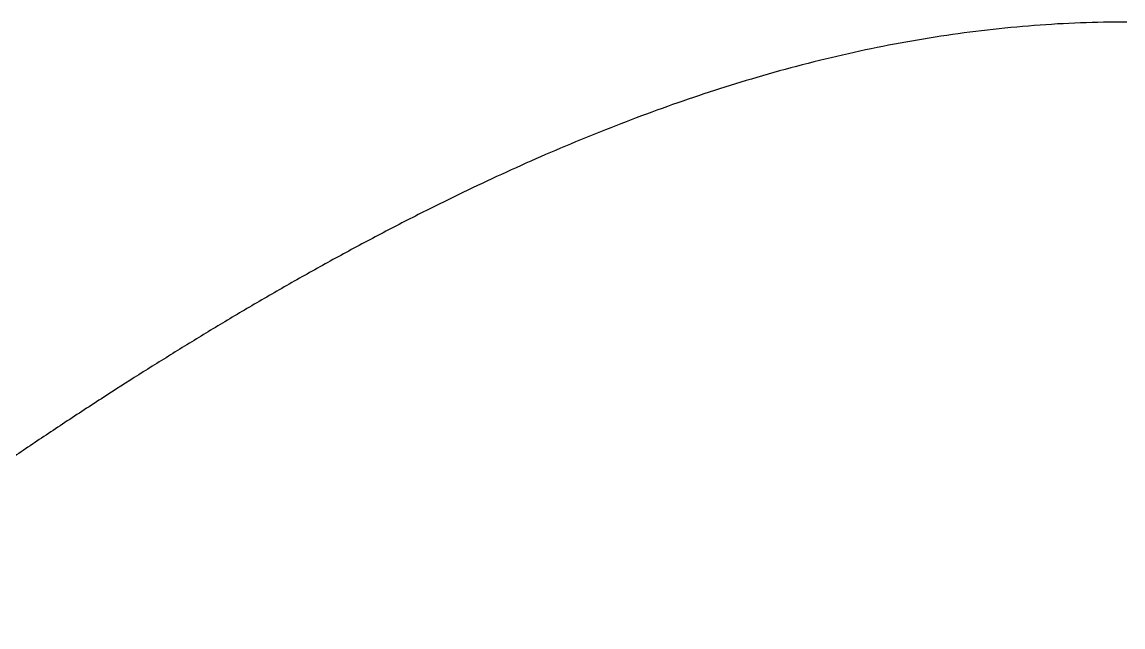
# Model space of a CAD drawing. Header units: inches. Extents: x 0 to 102, y 0 to 66.
# Drawn here: x 74.465 to 75.218, y 7.901 to 8.316 of the extents above; entities that cross this region are included whole.
import ezdxf

# ---------------------------------------------------------------- set-up
doc = ezdxf.new("R2010")
doc.units = ezdxf.units.IN
doc.header["$MEASUREMENT"] = 0
doc.linetypes.add('SLD-Solid', pattern=[0])

msp = doc.modelspace()

# ---------------------------------------------------------------- linework, layer by layer
at = {"color": 7, "linetype": 'SLD-Solid', "lineweight": 25}
msp.add_open_spline([(75.22106, 8.31558), (75.2105, 8.31546), (75.18937, 8.31522), (75.15753, 8.31332), (75.12563, 8.31029), (75.09367, 8.30601), (75.06193, 8.30058), (75.03029, 8.29401), (74.99889, 8.28639), (74.96831, 8.27792), (74.93872, 8.26879), (74.91004, 8.25908), (74.88177, 8.24872), (74.85391, 8.23776), (74.82656, 8.2263), (74.79964, 8.21437), (74.7732, 8.20205), (74.74573, 8.18865), (74.71741, 8.17422), (74.6883, 8.15874), (74.65992, 8.14306), (74.63224, 8.12724), (74.60538, 8.1114), (74.57926, 8.09557), (74.55396, 8.07985), (74.53293, 8.06649), (74.51589, 8.05548), (74.50249, 8.04673), (74.48942, 8.03811), (74.47666, 8.02961), (74.46423, 8.02124), (74.45213, 8.01303), (74.44039, 8.005), (74.42894, 7.9971), (74.41778, 7.98935), (74.40695, 7.98177), (74.39654, 7.97444), (74.38654, 7.96735), (74.37698, 7.96053), (74.36786, 7.954), (74.35922, 7.94777), (74.35016, 7.94122), (74.34091, 7.93449), (74.33172, 7.92777), (74.3235, 7.92173), (74.31625, 7.91639), (74.31007, 7.91181), (74.30494, 7.90801), (74.30092, 7.90502), (74.2981, 7.90292), (74.29637, 7.90163), (74.29616, 7.90147), (74.29606, 7.9014)], degree=3, knots=[0, 0, 0, 0, 0.020784, 0.041622, 0.062863, 0.084105, 0.105557, 0.127009, 0.148846, 0.170727, 0.191507, 0.21232, 0.233341, 0.254364, 0.275488, 0.296612, 0.317923, 0.339256, 0.364358, 0.389492, 0.41486, 0.440228, 0.465721, 0.491213, 0.516946, 0.542712, 0.557626, 0.572539, 0.587481, 0.602422, 0.617455, 0.632487, 0.647552, 0.662617, 0.678074, 0.693532, 0.70903, 0.724528, 0.740157, 0.755785, 0.771462, 0.787138, 0.808133, 0.829161, 0.850454, 0.871747, 0.89319, 0.914632, 0.936364, 0.958139, 0.979136, 1, 1, 1, 1], dxfattribs=at)

doc.saveas('drawing.dxf')
